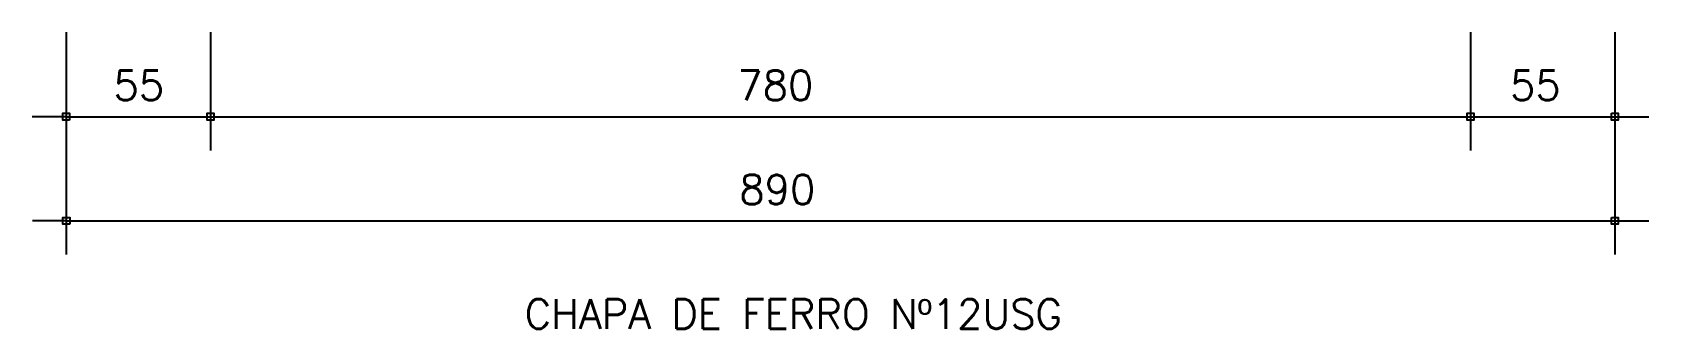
# Model space of a CAD drawing. Header units: millimetres. Extents: x 425 to 646, y 332 to 411.
# Drawn here: x 588.01 to 598.97, y 344.96 to 346.97 of the extents above; entities that cross this region are included whole.
import ezdxf

# ---------------------------------------------------------------- set-up
doc = ezdxf.new("R2010")
doc.units = ezdxf.units.MM
doc.layers.add('Cota', color=7, linetype='Continuous', lineweight=25)
doc.layers.add('texto', color=7, linetype='Continuous')
doc.styles.add('AVELAR', font='simplex.shx')
doc.styles.add('ROMANS', font='romans.shx', dxfattribs={"height": 0.2})

msp = doc.modelspace()

# ---------------------------------------------------------------- linework, layer by layer
at = {"layer": 'Cota', "color": 7, "linetype": 'Continuous'}
for p, q in [((588.24002, 346.97429), (588.24002, 346.17227)), ((589.21902, 346.97429), (589.21902, 346.17227)), ((597.76302, 346.97429), (597.76302, 346.17227)), ((598.74202, 346.97429), (598.74202, 346.17227)), ((588.24002, 346.84077), (588.24002, 345.46587)), ((598.74202, 346.84077), (598.74202, 345.46587)), ((588.24002, 346.40142), (598.11072, 346.40142)), ((598.11301, 346.40142), (598.74088, 346.40142)), ((588.24002, 345.69502), (598.74088, 345.69502))]:
    msp.add_line(p, q, dxfattribs=at)
at = {"layer": 'Cota', "color": 7, "linetype": 'ByBlock'}
for p, q in [((588.24002, 346.40142), (588.01087, 346.40142)), ((589.21902, 346.40142), (589.44817, 346.40142)), ((598.11186, 346.40142), (598.34101, 346.40142)), ((598.74202, 346.40142), (598.97117, 346.40142)), ((588.24002, 346.10899), (588.24002, 345.69502)), ((588.24161, 345.69502), (588.01246, 345.69502)), ((598.74202, 345.69502), (598.97117, 345.69502))]:
    msp.add_line(p, q, dxfattribs=at)
for points in [[(588.26294, 346.3785), (588.21711, 346.3785), (588.21711, 346.42433), (588.26294, 346.42433)], [(589.24194, 346.3785), (589.19611, 346.3785), (589.19611, 346.42433), (589.24194, 346.42433)], [(589.19611, 346.42433), (589.24194, 346.42433), (589.24194, 346.3785), (589.19611, 346.3785)], [(597.78594, 346.3785), (597.74011, 346.3785), (597.74011, 346.42433), (597.78594, 346.42433)], [(597.74011, 346.42433), (597.78594, 346.42433), (597.78594, 346.3785), (597.74011, 346.3785)], [(598.71911, 346.42433), (598.76494, 346.42433), (598.76494, 346.3785), (598.71911, 346.3785)], [(588.26453, 345.67211), (588.2187, 345.67211), (588.2187, 345.71794), (588.26453, 345.71794)], [(598.71911, 345.71794), (598.76494, 345.71794), (598.76494, 345.67211), (598.71911, 345.67211)]]:
    msp.add_lwpolyline(points, close=True, dxfattribs=at)

# ---------------------------------------------------------------- texts
at = {"layer": 'Cota', "color": 7, "style": 'AVELAR'}
for s, p in [('55', (588.56132, 346.5137)), ('780', (592.79141, 346.5137)), ('55', (598.03095, 346.5137)), ('890', (592.80489, 345.80731))]:
    msp.add_text(s, height=0.200347, dxfattribs=at).set_placement(p)
at = {"layer": 'texto', "color": 7, "style": 'ROMANS'}
msp.add_text('CHAPA DE FERRO Nº12USG', height=0.2, dxfattribs=at).set_placement((591.34928, 344.96208))

doc.saveas('drawing.dxf')
